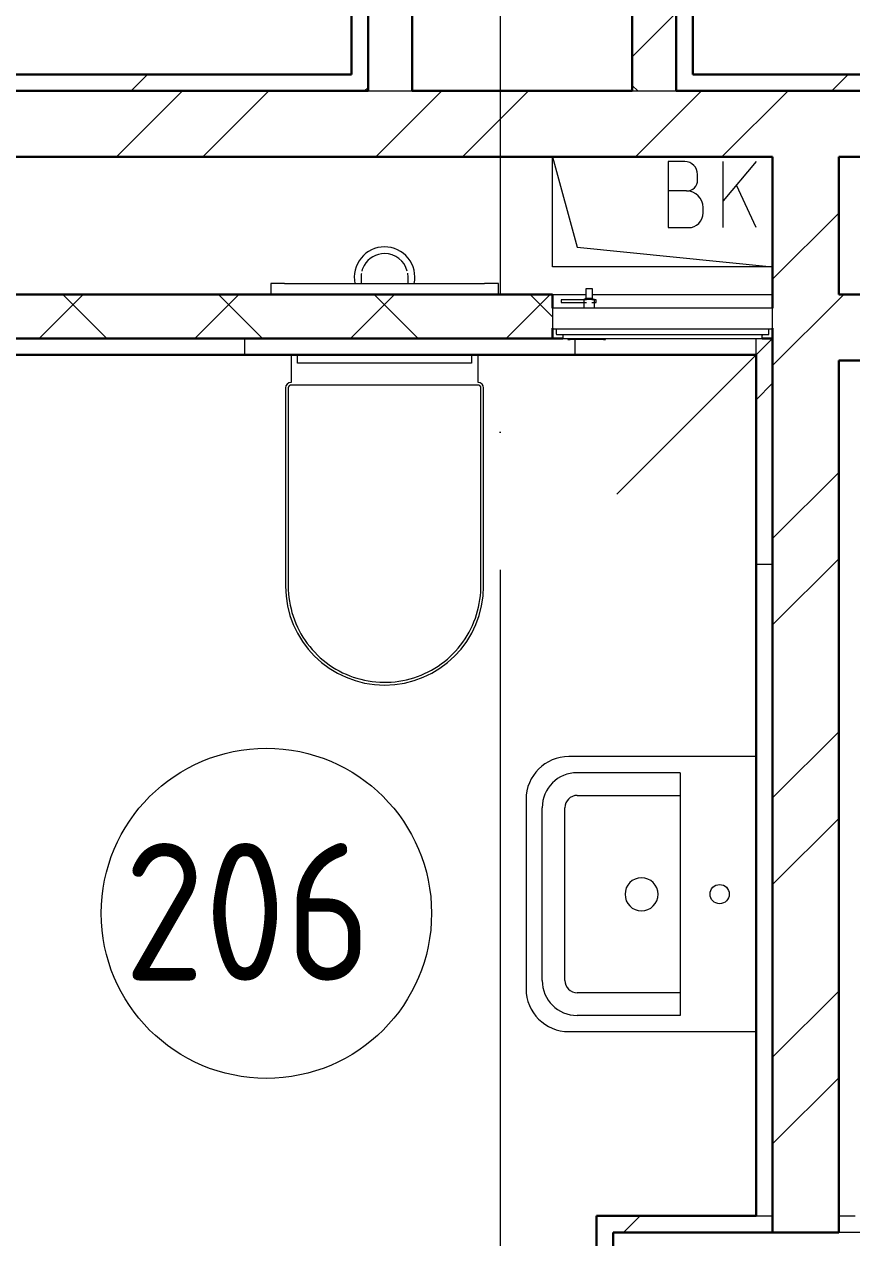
# Model space of a CAD drawing. Header units: millimetres. Extents: x -259809 to 472825, y -397243 to 31861.
# Drawn here: x 116961 to 118465, y -362527 to -360321 of the extents above; entities that cross this region are included whole.
import ezdxf

# ---------------------------------------------------------------- set-up
doc = ezdxf.new("R2010")
doc.units = ezdxf.units.MM
doc.linetypes.add('ADSK_Линия сетки', pattern=[25, 20, -2.5, 0, -2.5])
for name, color, linetype, lineweight in [('лс', 5, 'Continuous', 30), ('Марки помещений', 252, 'Continuous', 20), ('Обобщенные модели', 252, 'Continuous', 18), ('Оборудование', 8, 'Continuous', 18), ('Оси', 252, 'Continuous', 9), ('Перекрытие', 252, 'Continuous', 18), ('Сантехника', 252, 'Continuous', 18), ('Стены внутренние', 252, 'Continuous', 18), ('Стены наружные', 252, 'Continuous', 18), ('Стены штриховка', 7, 'Continuous', 9)]:
    doc.layers.add(name, color=color, linetype=linetype, lineweight=lineweight)
doc.styles.add('GOST Common_2', font='', dxfattribs={"width": 0.9, "height": 250})
doc.styles.get('GOST Common_2').set_extended_font_data('GOST type B')

# ---------------------------------------------------------------- blocks, each defined once
blk = doc.blocks.new('2 этаж')
at = {"color": 251, "lineweight": 18, "true_color": 0x636466}
for p, q in [((117771, -7889.3), (117815.6, -8053.4)), ((117771, -8089.3), (117771, -7889.3)), ((118011.3, -7897.9), (117981.3, -7897.9)), ((117981.3, -7897.9), (117981.3, -8017.9)), ((118141.3, -7897.9), (118081.3, -7969.4)), ((118081.3, -8017.9), (118081.3, -7897.9)), ((118034.6, -7931.2), (118034.6, -7921.2)), ((118014.6, -7951.2), (117981.3, -7951.2)), ((118141.3, -8017.9), (118105.3, -7940.8)), ((118044.6, -7991.2), (118044.6, -7981.2)), ((117981.3, -8017.9), (118017.9, -8017.9)), ((117815.6, -8053.4), (118171, -8089.3)), ((118171, -8089.3), (117771, -8089.3))]:
    blk.add_line(p, q, dxfattribs=at)
for centre, radius, start, end in [((118011.3, -7921.2), 23.3, 0, 90), ((118014.6, -7931.2), 20, 270, 0), ((118014.6, -7981.2), 30, 0, 90), ((118017.9, -7991.2), 26.7, 270, 0)]:
    blk.add_arc(centre, radius, start, end, dxfattribs=at)
at = {"layer": 'Марки помещений', "color": 251, "true_color": 0x636466}
blk.add_circle((117251.3, -9264.2), 300, dxfattribs=at)
at = {"layer": 'Обобщенные модели', "color": 251, "true_color": 0x636466}
for p, q in [((118141, -8979.2), (117801, -8979.2)), ((118003, -9008.7), (117815.9, -9008.7)), ((118003, -9008.7), (118003, -9449.8)), ((117723, -9057.2), (117723, -9229.4)), ((117815.9, -9050), (118003, -9050)), ((117752.3, -9386.3), (117752.3, -9072.2)), ((117793.6, -9386.3), (117793.6, -9072.2)), ((117723, -9229.4), (117723, -9401.3)), ((118003, -9408.5), (117815.9, -9408.5)), ((118003, -9449.8), (117815.9, -9449.8)), ((117801, -9479.3), (118141, -9479.3))]:
    blk.add_line(p, q, dxfattribs=at)
blk.add_circle((118074.7, -9229.3), 17.5, dxfattribs=at)
for centre, radius, start, end in [((117801, -9057.2), 78, 90, 180), ((117815.9, -9072.2), 63.6, 90, 180), ((117815.9, -9072.2), 22.3, 90, 180), ((117932.8, -9229.7), 30, 90, 270), ((117932.8, -9229.7), 30, 270, 90), ((117815.9, -9386.3), 63.6, 180, 270), ((117815.9, -9386.3), 22.3, 180, 270), ((117801, -9401.3), 78, 180, 270)]:
    blk.add_arc(centre, radius, start, end, dxfattribs=at)
at = {"layer": 'Оборудование', "color": 251, "true_color": 0x636466}
for p, q in [((117831.4, -8128.9), (117831.4, -8146.4)), ((117843.6, -8128.9), (117831.4, -8128.9)), ((117843.6, -8146.4), (117843.6, -8128.9)), ((117786.9, -8148.9), (117786.9, -8153.9)), ((117832.7, -8148.9), (117786.9, -8148.9)), ((117786.9, -8153.9), (117832.7, -8153.9)), ((117827.9, -8148.3), (117827.9, -8164.3)), ((117847.2, -8148.3), (117827.9, -8148.3)), ((117831.4, -8146.4), (117829.4, -8148.3)), ((117843.6, -8146.4), (117831.4, -8146.4)), ((117850.6, -8148.9), (117842.3, -8148.9)), ((117842.3, -8153.9), (117850.6, -8153.9)), ((117845.6, -8148.3), (117843.6, -8146.4)), ((117847.2, -8164.3), (117847.2, -8148.3)), ((117850.6, -8153.9), (117850.6, -8148.9)), ((117771, -8164.3), (117771, -8200.6)), ((118171, -8164.3), (117771, -8164.3)), ((118171, -8200.6), (118171, -8164.3)), ((117771.9, -8201.6), (118170.1, -8201.6)), ((117778, -8201.6), (117778, -8211.3)), ((118164, -8211.3), (118164, -8201.6)), ((117779, -8212.3), (118163.1, -8212.3)), ((117790, -8213.8), (117790, -8219.3)), ((117790, -8219.3), (118152, -8219.3)), ((117799, -8219.3), (117799, -8221.3)), ((117799, -8221.3), (117803, -8221.3)), ((117863.5, -8221.3), (117803, -8221.3)), ((117863.5, -8221.3), (117867.5, -8221.3)), ((117867.5, -8221.3), (117867.5, -8219.3)), ((118171, -8219.3), (117888.2, -8502.1)), ((118152, -8219.3), (118152, -8213.8))]:
    blk.add_line(p, q, dxfattribs=at)
for points, knots in [([(117771, -8200.6), (117771, -8200.7), (117771, -8200.9), (117771.1, -8201.1), (117771.2, -8201.2), (117771.4, -8201.4), (117771.5, -8201.5), (117771.7, -8201.5), (117771.8, -8201.6), (117771.9, -8201.6)], [0, 0, 0, 0, 0.166667, 0.333333, 0.458333, 0.583333, 0.708333, 0.833333, 1, 1, 1, 1]), ([(118170.1, -8201.6), (118170.2, -8201.6), (118170.3, -8201.5), (118170.5, -8201.5), (118170.6, -8201.4), (118170.8, -8201.2), (118170.9, -8201.1), (118171, -8200.9), (118171, -8200.7), (118171, -8200.6)], [-1, -1, -1, -1, -0.833333, -0.75, -0.583333, -0.458333, -0.333333, -0.166667, 0, 0, 0, 0]), ([(117778, -8211.3), (117778, -8211.4), (117778, -8211.5), (117778.1, -8211.8), (117778.2, -8211.9), (117778.4, -8212), (117778.5, -8212.1), (117778.6, -8212.2), (117778.8, -8212.2), (117778.9, -8212.3), (117779, -8212.3)], [0, 0, 0, 0, 0.166667, 0.333333, 0.458333, 0.583333, 0.666667, 0.75, 0.833333, 1, 1, 1, 1]), ([(117788.5, -8212.3), (117788.6, -8212.3), (117788.8, -8212.3), (117789.1, -8212.4), (117789.2, -8212.5), (117789.4, -8212.6), (117789.6, -8212.7), (117789.7, -8212.9), (117789.8, -8213), (117789.9, -8213.2), (117790, -8213.5), (117790, -8213.7), (117790, -8213.8)], [0, 0, 0, 0, 0.166667, 0.25, 0.333333, 0.416667, 0.5, 0.583333, 0.666667, 0.75, 0.833333, 1, 1, 1, 1]), ([(118152, -8213.8), (118152, -8213.7), (118152, -8213.5), (118152.1, -8213.2), (118152.2, -8213), (118152.3, -8212.9), (118152.5, -8212.7), (118152.6, -8212.6), (118152.8, -8212.5), (118153, -8212.4), (118153.2, -8212.3), (118153.4, -8212.3), (118153.5, -8212.3)], [-1, -1, -1, -1, -0.833333, -0.75, -0.666667, -0.583333, -0.5, -0.416667, -0.333333, -0.25, -0.166667, 0, 0, 0, 0]), ([(118163.1, -8212.3), (118163.1, -8212.3), (118163.3, -8212.2), (118163.4, -8212.2), (118163.5, -8212.1), (118163.7, -8212), (118163.8, -8211.9), (118163.9, -8211.8), (118164, -8211.5), (118164, -8211.4), (118164, -8211.3)], [-1, -1, -1, -1, -0.833333, -0.75, -0.666667, -0.583333, -0.458333, -0.333333, -0.166667, 0, 0, 0, 0])]:
    blk.add_open_spline(points, degree=3, knots=knots, dxfattribs=at)
at = {"layer": 'Оси', "color": 251, "linetype": 'ADSK_Линия сетки', "ltscale": 100, "true_color": 0x636466}
blk.add_line((117676, -1139.3), (117676, -32265.4), dxfattribs=at)
at = {"layer": 'Перекрытие', "color": 251, "ltscale": 100, "true_color": 0x636466}
for p, q in [((117771, -8089.3), (117771, -7889.3)), ((118171, -8089.3), (117771, -8089.3))]:
    blk.add_line(p, q, dxfattribs=at)
at = {"layer": 'Сантехника', "color": 251, "lineweight": 9, "true_color": 0x636466}
for p, q in [((117259.3, -8119.3), (117259.3, -8139.3)), ((117284.3, -8119.3), (117259.3, -8119.3)), ((117284.3, -8119.3), (117647.8, -8119.3)), ((117672.8, -8119.3), (117647.8, -8119.3)), ((117672.8, -8139.3), (117672.8, -8119.3))]:
    blk.add_line(p, q, dxfattribs=at)
at = {"layer": 'Сантехника', "color": 251, "true_color": 0x636466}
for p, q in [((117296, -8249.3), (117296, -8299.3)), ((117307.8, -8264.3), (117307.8, -8249.3)), ((117624.2, -8264.3), (117307.8, -8264.3)), ((117624.2, -8249.3), (117624.2, -8264.3)), ((117636, -8299.3), (117636, -8249.3)), ((117286, -8309.3), (117286, -8669.3)), ((117291, -8309.3), (117291, -8669.3)), ((117636, -8304.3), (117296, -8304.3)), ((117641, -8669.3), (117641, -8309.3)), ((117646, -8669.3), (117646, -8309.3))]:
    blk.add_line(p, q, dxfattribs=at)
at = {"layer": 'Сантехника', "color": 251, "lineweight": 9, "true_color": 0x636466, "flags": 128}
for points in [[(117423.3, -8107.8), (117423.3, -8107.8), (117423.3, -8107.9), (117423.3, -8108.1), (117423.3, -8108.4), (117423.3, -8108.7), (117423.3, -8109.1), (117423.3, -8109.6), (117423.3, -8110.1), (117423.3, -8110.7), (117423.3, -8111.4), (117423.3, -8112.1), (117423.3, -8112.9), (117423.3, -8113.8), (117423.3, -8114.7), (117423.3, -8115.7), (117423.3, -8116.7), (117423.3, -8117.8), (117423.3, -8119)], [(117508.7, -8118.1), (117508.7, -8117), (117508.7, -8115.9), (117508.7, -8114.9), (117508.7, -8114), (117508.7, -8113.1), (117508.7, -8112.3), (117508.7, -8111.5), (117508.7, -8110.9), (117508.7, -8110.2), (117508.7, -8109.7), (117508.7, -8109.2), (117508.7, -8108.8), (117508.7, -8108.5), (117508.7, -8108.2), (117508.7, -8108), (117508.7, -8107.9), (117508.7, -8107.8), (117508.7, -8107.8)]]:
    blk.add_lwpolyline(points, dxfattribs=at)
at = {"layer": 'Сантехника', "color": 251, "true_color": 0x636466, "flags": 128}
for points in [[(117296, -8304.3), (117295.8, -8304.3), (117295.6, -8304.3), (117295.4, -8304.3), (117295.2, -8304.3), (117295, -8304.4), (117294.8, -8304.4), (117294.6, -8304.4), (117294.4, -8304.5), (117294.2, -8304.6), (117294.1, -8304.6), (117293.9, -8304.7), (117293.7, -8304.8), (117293.5, -8304.9), (117293.4, -8305), (117293.2, -8305.1), (117293, -8305.2), (117292.9, -8305.4), (117292.7, -8305.5), (117292.6, -8305.6), (117292.4, -8305.8), (117292.3, -8305.9), (117292.2, -8306.1), (117292, -8306.2), (117291.9, -8306.4), (117291.8, -8306.6), (117291.7, -8306.7), (117291.6, -8306.9), (117291.5, -8307.1), (117291.4, -8307.3), (117291.3, -8307.4), (117291.3, -8307.6), (117291.2, -8307.8), (117291.2, -8308), (117291.1, -8308.2), (117291.1, -8308.4), (117291, -8308.6), (117291, -8308.8), (117291, -8309), (117291, -8309.2), (117291, -8309.3)], [(117641, -8309.3), (117641, -8309.1), (117641, -8308.9), (117641, -8308.7), (117640.9, -8308.5), (117640.9, -8308.3), (117640.9, -8308.1), (117640.8, -8307.9), (117640.8, -8307.7), (117640.7, -8307.5), (117640.6, -8307.3), (117640.5, -8307.1), (117640.4, -8306.9), (117640.3, -8306.8), (117640.2, -8306.6), (117640.1, -8306.4), (117640, -8306.3), (117639.9, -8306.1), (117639.8, -8306), (117639.6, -8305.8), (117639.5, -8305.7), (117639.3, -8305.5), (117639.2, -8305.4), (117639, -8305.3), (117638.9, -8305.2), (117638.7, -8305), (117638.5, -8304.9), (117638.4, -8304.8), (117638.2, -8304.8), (117638, -8304.7), (117637.8, -8304.6), (117637.6, -8304.5), (117637.4, -8304.5), (117637.2, -8304.4), (117637.1, -8304.4), (117636.9, -8304.3), (117636.7, -8304.3), (117636.5, -8304.3), (117636.3, -8304.3), (117636.1, -8304.3), (117636, -8304.3)], [(117291, -8669.3), (117291.1, -8676.3), (117291.6, -8683.2), (117292.3, -8690.2), (117293.2, -8697.1), (117294.5, -8704), (117296, -8710.9), (117297.8, -8717.6), (117299.9, -8724.3), (117302.2, -8730.9), (117304.8, -8737.4), (117307.7, -8743.8), (117310.8, -8750.1), (117314.1, -8756.2), (117317.7, -8762.2), (117321.6, -8768.1), (117325.6, -8773.8), (117329.9, -8779.3), (117334.4, -8784.6), (117339.2, -8789.8), (117344.1, -8794.8), (117349.2, -8799.6), (117354.5, -8804.1), (117360, -8808.5), (117365.6, -8812.6), (117371.5, -8816.5), (117377.4, -8820.2), (117383.5, -8823.6), (117389.8, -8826.8), (117396.1, -8829.7), (117402.6, -8832.4), (117409.2, -8834.8), (117415.8, -8836.9), (117422.6, -8838.8), (117429.4, -8840.4), (117436.3, -8841.7), (117443.2, -8842.8), (117450.1, -8843.5), (117457.1, -8844), (117464.1, -8844.2), (117471.1, -8844.2), (117478.1, -8843.8), (117485.1, -8843.2), (117492, -8842.3), (117498.9, -8841.1), (117505.8, -8839.7), (117512.5, -8838), (117519.3, -8836), (117525.9, -8833.7), (117532.4, -8831.2), (117538.8, -8828.4), (117545.1, -8825.3), (117551.3, -8822.1), (117557.4, -8818.5), (117563.3, -8814.7), (117569, -8810.7), (117574.6, -8806.5), (117580, -8802.1), (117585.2, -8797.4), (117590.2, -8792.5), (117595, -8787.5), (117599.7, -8782.2), (117604.1, -8776.8), (117608.3, -8771.2), (117612.2, -8765.4), (117616, -8759.5), (117619.4, -8753.4), (117622.7, -8747.2), (117625.7, -8740.9), (117628.4, -8734.4), (117630.9, -8727.9), (117633.1, -8721.2), (117635.1, -8714.5), (117636.7, -8707.7), (117638.1, -8700.9), (117639.3, -8693.9), (117640.1, -8687), (117640.7, -8680), (117641, -8673), (117641, -8669.3)]]:
    blk.add_lwpolyline(points, dxfattribs=at)
at = {"layer": 'Сантехника', "color": 251, "lineweight": 9, "true_color": 0x636466}
for radius, start, end in [(55, 90, 192.0258), (42.7, 90, 150), (55, 347.9742, 90), (42.7, 15, 90), (42.7, 150.7031, 165), (42.7, 170.8699, 180), (42.7, 177.9172, 180), (42.7, 182.2417, 184.1976), (42.7, 357.2428, 9.4986), (42.7, 0, 2.5338)]:
    blk.add_arc((117466, -8107.8), radius, start, end, dxfattribs=at)
at = {"layer": 'Сантехника', "color": 251, "true_color": 0x636466}
for centre, radius, start, end in [((117296, -8309.3), 10, 90, 180), ((117296, -8309.3), 5, 150, 180), ((117296, -8309.3), 5, 150, 180), ((117296, -8309.3), 5, 150, 165), ((117296, -8309.3), 5, 90, 120), ((117296, -8309.3), 5, 90, 120), ((117296, -8309.3), 5, 90, 120), ((117636, -8309.3), 10, 0, 90), ((117636, -8309.3), 5, 60, 90), ((117636, -8309.3), 5, 60, 90), ((117636, -8309.3), 5, 60, 90), ((117636, -8309.3), 5, 0, 30), ((117636, -8309.3), 5, 0, 30), ((117636, -8309.3), 5, 15, 30), ((117466, -8669.3), 180, 180, 0), ((117466, -8669.3), 175, 180, 180.9078), ((117466, -8669.3), 175, 180, 180.9078), ((117466, -8669.3), 175, 359.0922, 0), ((117466, -8669.3), 175, 359.0922, 0)]:
    blk.add_arc(centre, radius, start, end, dxfattribs=at)
at = {"layer": 'Стены внутренние', "color": 251, "lineweight": 30, "true_color": 0x636466}
blk.add_line((117881, -9844.3), (117881, -10234.3), dxfattribs=at)
at = {"layer": 'Стены внутренние', "color": 251, "true_color": 0x636466}
blk.add_line((118651, -9844.3), (118291, -9844.3), dxfattribs=at)
at = {"layer": 'Стены наружные', "color": 251, "lineweight": 30, "true_color": 0x636466}
for p, q in [((117436, -3839.3), (117436, -7769.3)), ((117516, -7769.3), (117516, -3839.3)), ((117916, -3839.3), (117916, -7769.3)), ((117996, -7769.3), (117996, -3839.3)), ((117406, -3869.3), (117406, -7739.3)), ((118026, -7739.3), (118026, -3869.3)), ((117406, -7739.3), (116121, -7739.3)), ((119301, -7739.3), (118026, -7739.3)), ((117436, -7769.3), (116151, -7769.3)), ((117916, -7769.3), (117516, -7769.3)), ((119271, -7769.3), (117996, -7769.3)), ((116721, -7889.3), (118171, -7889.3)), ((118171, -7889.3), (118171, -8164.3)), ((118291, -8139.3), (118291, -7889.3)), ((118291, -7889.3), (119151, -7889.3)), ((117771, -8139.3), (116721, -8139.3)), ((117771, -8164.3), (117771, -8139.3)), ((119151, -8139.3), (118291, -8139.3)), ((117771, -8219.3), (117771, -8200.9)), ((118171, -9844.3), (118171, -8200.9)), ((116721, -8219.3), (117790, -8219.3)), ((118171, -8219.3), (118152, -8219.3)), ((116751, -8249.3), (118141, -8249.3)), ((118141, -8249.3), (118141, -9814.3)), ((118291, -9844.3), (118291, -8259.3)), ((119271, -8259.3), (118291, -8259.3)), ((118141, -9814.3), (117851, -9814.3)), ((117851, -9814.3), (117851, -10084.3)), ((117881, -9844.3), (118291, -9844.3))]:
    blk.add_line(p, q, dxfattribs=at)
at = {"layer": 'Стены наружные', "color": 251, "linetype": 'Continuous', "lineweight": 9, "true_color": 0x636466}
for p, q in [((117916, -7707.3), (117996, -7627.3)), ((117005.5, -7769.3), (117035.5, -7739.3)), ((118278.3, -7769.3), (118308.3, -7739.3)), ((117429.8, -7769.3), (117436, -7763)), ((117925.9, -7769.3), (117916, -7759.4)), ((116978.8, -7889.3), (117098.8, -7769.3)), ((117136, -7889.3), (117256, -7769.3)), ((117450.3, -7889.3), (117570.3, -7769.3)), ((117607.5, -7889.3), (117727.5, -7769.3)), ((117921.8, -7889.3), (118041.8, -7769.3)), ((118078.9, -7889.3), (118198.9, -7769.3)), ((118171, -8111.5), (118291, -7991.5)), ((116838.3, -8219.3), (116918.3, -8139.3)), ((116961.7, -8219.3), (116881.7, -8139.3)), ((117121.2, -8219.3), (117201.2, -8139.3)), ((117244.5, -8219.3), (117164.5, -8139.3)), ((117404, -8219.3), (117484, -8139.3)), ((117527.3, -8219.3), (117447.3, -8139.3)), ((117686.9, -8219.3), (117766.9, -8139.3)), ((117771, -8180.1), (117730.2, -8139.3)), ((118171, -8268.6), (118291, -8148.6)), ((118291, -8148.6), (118300.4, -8139.3)), ((117212, -8249.3), (117212, -8219.3)), ((117812, -8249.3), (117812, -8221.3)), ((118141, -8330.8), (118171, -8300.8)), ((118171, -8582.9), (118291, -8462.9)), ((118171, -8740.1), (118291, -8620.1)), ((118171, -9054.4), (118291, -8934.4)), ((118171, -9211.6), (118291, -9091.6)), ((118171, -9525.9), (118291, -9405.9)), ((118171, -9683), (118291, -9563)), ((117900.3, -9844.3), (117930.3, -9814.3))]:
    blk.add_line(p, q, dxfattribs=at)
at = {"layer": 'Стены наружные', "color": 251, "true_color": 0x636466}
for p, q in [((117771, -8139.3), (117831.4, -8139.3)), ((117843.6, -8139.3), (118171, -8139.3))]:
    blk.add_line(p, q, dxfattribs=at)
at = {"layer": 'Стены штриховка', "color": 251, "true_color": 0x636466}
for p, q in [((117436, -7769.3), (117516, -7769.3)), ((117916, -7769.3), (117996, -7769.3)), ((118141, -8249.3), (118141, -8219.3)), ((118141, -8629.3), (118171, -8629.3)), ((118141, -9814.3), (118171, -9814.3)), ((118291, -9814.3), (118321, -9814.3))]:
    blk.add_line(p, q, dxfattribs=at)
at = {"layer": 'Марки помещений', "color": 251, "true_color": 0x636466, "style": 'GOST Common_2', "width": 0.9}
blk.add_text('206', height=250, dxfattribs=at).set_placement((116992.6, -9386.5))

msp = doc.modelspace()

# ---------------------------------------------------------------- hatches: boundary and pattern name
at = {"layer": 'лс', "lineweight": 5, "true_color": 0x136734}
h = msp.add_hatch(dxfattribs=at)
h.set_pattern_fill('ANSI31', color=116, scale=100)
h.set_pattern_definition([(45, (1e-11, 51444.2), (-224.5064, 224.5064), [])])
h.paths.add_polyline_path([(114708.1, -356705.1), (107360.9, -356705.1), (107360.9, -364937.8), (140023.6, -364937.8), (140023.6, -363065.6), (114708.1, -363065.6)])
edge = h.paths.add_edge_path(flags=16)
edge.add_ellipse((108631.8, -357418.2), major_axis=(911.9, 0), ratio=0.29514, start_angle=0, end_angle=360)

# ---------------------------------------------------------------- block references
msp.add_blockref('2 этаж', (150, -352672.8))

doc.saveas('drawing.dxf')
